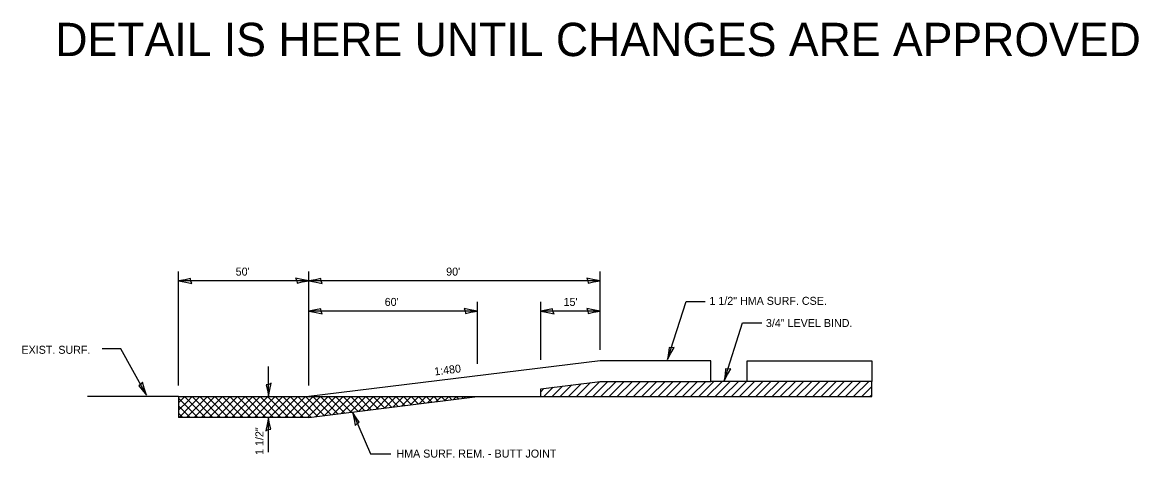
# Model space of a CAD drawing. Extents: x 1875357 to 1890680, y 2257528 to 2269761.
# Drawn here: x 1886419 to 1887256, y 2266821 to 2267148 of the extents above; entities that cross this region are included whole.
import ezdxf

# ---------------------------------------------------------------- set-up
doc = ezdxf.new("R2010")
doc.units = 0
for name, color, linetype in [('Level 1', 7, 'Continuous'), ('Level 22', 7, 'Continuous'), ('Level 27', 7, 'Continuous'), ('Level 40', 7, 'Continuous'), ('Level 63', 7, 'Continuous'), ('ROW_PR_Notes', 7, 'Continuous')]:
    doc.layers.add(name, color=color, linetype=linetype)

msp = doc.modelspace()

# ---------------------------------------------------------------- linework, layer by layer
at = {"layer": 'Level 22'}
for p, q in [((1886535.91, 2266866.98), (1886535.91, 2266851.41)), ((1886535.91, 2266862.4), (1886539.9, 2266866.39)), ((1886550.31, 2266851.41), (1886535.91, 2266865.81)), ((1886535.91, 2266856.75), (1886542.73, 2266863.57)), ((1886536.23, 2266851.41), (1886545.56, 2266860.74)), ((1886539.9, 2266866.39), (1886540.49, 2266866.98)), ((1886555.97, 2266851.41), (1886540.4, 2266866.98)), ((1886542.73, 2266863.57), (1886546.14, 2266866.98)), ((1886545.56, 2266860.74), (1886551.8, 2266866.98)), ((1886561.63, 2266851.41), (1886546.05, 2266866.98)), ((1886548.38, 2266857.91), (1886557.46, 2266866.98)), ((1886551.21, 2266855.08), (1886563.11, 2266866.98)), ((1886567.28, 2266851.41), (1886551.71, 2266866.98)), ((1886554.04, 2266852.25), (1886568.77, 2266866.98)), ((1886572.94, 2266851.41), (1886557.37, 2266866.98)), ((1886558.86, 2266851.41), (1886574.43, 2266866.98)), ((1886578.6, 2266851.41), (1886563.02, 2266866.98)), ((1886564.51, 2266851.41), (1886580.09, 2266866.98)), ((1886584.25, 2266851.41), (1886568.68, 2266866.98)), ((1886570.17, 2266851.41), (1886585.74, 2266866.98)), ((1886589.91, 2266851.41), (1886574.34, 2266866.98)), ((1886575.83, 2266851.41), (1886591.4, 2266866.98)), ((1886595.57, 2266851.41), (1886579.99, 2266866.98)), ((1886581.48, 2266851.41), (1886597.06, 2266866.98)), ((1886601.22, 2266851.41), (1886585.65, 2266866.98)), ((1886587.14, 2266851.41), (1886602.71, 2266866.98)), ((1886606.88, 2266851.41), (1886591.31, 2266866.98)), ((1886592.8, 2266851.41), (1886608.37, 2266866.98)), ((1886612.54, 2266851.41), (1886596.96, 2266866.98)), ((1886598.45, 2266851.41), (1886614.03, 2266866.98)), ((1886618.19, 2266851.41), (1886602.62, 2266866.98)), ((1886604.11, 2266851.41), (1886619.68, 2266866.98)), ((1886623.85, 2266851.41), (1886608.28, 2266866.98)), ((1886609.77, 2266851.41), (1886625.34, 2266866.98)), ((1886629.51, 2266851.41), (1886613.93, 2266866.98)), ((1886615.42, 2266851.41), (1886631, 2266866.98)), ((1886634.99, 2266851.58), (1886619.59, 2266866.98)), ((1886621.08, 2266851.41), (1886636.65, 2266866.98)), ((1886640.03, 2266852.2), (1886625.25, 2266866.98)), ((1886626.74, 2266851.41), (1886642.31, 2266866.98)), ((1886645.06, 2266852.82), (1886630.9, 2266866.98)), ((1886632.39, 2266851.41), (1886647.97, 2266866.98)), ((1886650.1, 2266853.45), (1886636.56, 2266866.98)), ((1886638.68, 2266852.04), (1886653.62, 2266866.98)), ((1886655.13, 2266854.07), (1886642.22, 2266866.98)), ((1886645.13, 2266852.83), (1886659.28, 2266866.98)), ((1886660.17, 2266854.69), (1886647.88, 2266866.98)), ((1886651.58, 2266853.63), (1886664.94, 2266866.98)), ((1886665.21, 2266855.31), (1886653.53, 2266866.98)), ((1886658.04, 2266854.43), (1886670.59, 2266866.98)), ((1886670.24, 2266855.93), (1886659.19, 2266866.98)), ((1886664.49, 2266855.22), (1886676.25, 2266866.98)), ((1886675.28, 2266856.55), (1886664.85, 2266866.98)), ((1886680.31, 2266857.17), (1886670.5, 2266866.98)), ((1886670.94, 2266856.02), (1886681.91, 2266866.98)), ((1886685.35, 2266857.79), (1886676.16, 2266866.98)), ((1886677.4, 2266856.81), (1886687.57, 2266866.98)), ((1886690.38, 2266858.41), (1886681.82, 2266866.98)), ((1886683.85, 2266857.61), (1886693.22, 2266866.98)), ((1886695.42, 2266859.04), (1886687.47, 2266866.98)), ((1886690.3, 2266858.4), (1886698.88, 2266866.98)), ((1886700.46, 2266859.66), (1886693.13, 2266866.98)), ((1886696.75, 2266859.2), (1886704.54, 2266866.98)), ((1886705.49, 2266860.28), (1886698.79, 2266866.98)), ((1886703.21, 2266860), (1886710.19, 2266866.98)), ((1886710.53, 2266860.9), (1886704.44, 2266866.98)), ((1886709.66, 2266860.79), (1886715.85, 2266866.98)), ((1886715.56, 2266861.52), (1886710.1, 2266866.98)), ((1886720.6, 2266862.14), (1886715.76, 2266866.98)), ((1886716.11, 2266861.59), (1886721.51, 2266866.98)), ((1886725.63, 2266862.76), (1886721.41, 2266866.98)), ((1886722.56, 2266862.38), (1886727.16, 2266866.98)), ((1886730.67, 2266863.38), (1886727.07, 2266866.98)), ((1886729.02, 2266863.18), (1886732.82, 2266866.98)), ((1886735.71, 2266864), (1886732.73, 2266866.98)), ((1886735.47, 2266863.98), (1886738.48, 2266866.98)), ((1886740.74, 2266864.63), (1886738.39, 2266866.98)), ((1886741.92, 2266864.77), (1886744.13, 2266866.98)), ((1886745.78, 2266865.25), (1886744.04, 2266866.98)), ((1886748.38, 2266865.57), (1886749.79, 2266866.98)), ((1886750.81, 2266865.87), (1886749.7, 2266866.98)), ((1886754.83, 2266866.36), (1886755.45, 2266866.98)), ((1886755.85, 2266866.49), (1886755.36, 2266866.98)), ((1886544.65, 2266851.41), (1886535.91, 2266860.16)), ((1886539, 2266851.41), (1886535.91, 2266854.5)), ((1886541.88, 2266851.41), (1886548.38, 2266857.91)), ((1886547.54, 2266851.41), (1886551.21, 2266855.08)), ((1886553.2, 2266851.41), (1886554.04, 2266852.25)), ((1886633.59, 2266851.41), (1886535.91, 2266851.41))]:
    msp.add_line(p, q, dxfattribs=at)
at = {"layer": 'Level 27'}
msp.add_line((1886535.91, 2266866.98), (1886467.49, 2266866.98), dxfattribs=at)
at = {"layer": 'Level 40'}
for p, q in [((1886851.77, 2266893.89), (1886633.59, 2266866.98)), ((1886934.83, 2266893.89), (1886851.77, 2266893.89)), ((1886934.83, 2266878.32), (1886934.83, 2266893.89)), ((1886962.01, 2266878.32), (1886962.01, 2266893.89)), ((1886962.01, 2266893.89), (1887055.5, 2266893.89)), ((1887055.5, 2266893.89), (1887055.5, 2266878.32)), ((1886807.29, 2266872.83), (1886851.77, 2266878.32)), ((1886851.77, 2266878.32), (1886934.83, 2266878.32)), ((1887055.5, 2266878.32), (1886962.01, 2266878.32)), ((1886807.29, 2266866.98), (1886807.29, 2266872.83)), ((1886633.59, 2266866.98), (1886759.85, 2266866.98)), ((1886759.85, 2266866.98), (1886807.29, 2266866.98))]:
    msp.add_line(p, q, dxfattribs=at)
at = {"layer": 'Level 63'}
for p, q in [((1886535.91, 2266875.39), (1886535.91, 2266960.77)), ((1886633.59, 2266953.85), (1886535.91, 2266953.85)), ((1886633.59, 2266875.39), (1886633.59, 2266960.77)), ((1886851.77, 2266953.85), (1886633.59, 2266953.85)), ((1886851.77, 2266901.98), (1886851.77, 2266960.77)), ((1886759.85, 2266891.59), (1886759.85, 2266938.03)), ((1886807.29, 2266894.56), (1886807.29, 2266938.03)), ((1886902.38, 2266894.82), (1886916.21, 2266938.34)), ((1886916.21, 2266938.34), (1886930.55, 2266938.34)), ((1886759.85, 2266931.1), (1886633.59, 2266931.1)), ((1886851.82, 2266931.1), (1886807.29, 2266931.1)), ((1886944.75, 2266878.87), (1886958.59, 2266922.39)), ((1886958.59, 2266922.39), (1886972.92, 2266922.39)), ((1886492.51, 2266902.71), (1886478.67, 2266902.71)), ((1886511.78, 2266868.09), (1886492.51, 2266902.71)), ((1886603.25, 2266866.98), (1886603.25, 2266889.69)), ((1886666.26, 2266855.19), (1886679.6, 2266824.03)), ((1886603.25, 2266825.4), (1886603.25, 2266851.41)), ((1886679.6, 2266824.03), (1886694.92, 2266824.03))]:
    msp.add_line(p, q, dxfattribs=at)
at = {"layer": 'ROW_PR_Notes'}
for p, q in [((1886834.14, 2266866.98), (1886844.6, 2266877.44)), ((1886840.25, 2266866.98), (1886851.57, 2266878.29)), ((1886846.36, 2266866.98), (1886857.7, 2266878.32)), ((1886852.47, 2266866.98), (1886863.81, 2266878.32)), ((1886858.58, 2266866.98), (1886869.92, 2266878.32)), ((1886864.69, 2266866.98), (1886876.03, 2266878.32)), ((1886870.8, 2266866.98), (1886882.14, 2266878.32)), ((1886876.91, 2266866.98), (1886888.25, 2266878.32)), ((1886883.02, 2266866.98), (1886894.36, 2266878.32)), ((1886889.13, 2266866.98), (1886900.47, 2266878.32)), ((1886895.24, 2266866.98), (1886906.58, 2266878.32)), ((1886901.35, 2266866.98), (1886912.68, 2266878.32)), ((1886907.46, 2266866.98), (1886918.8, 2266878.32)), ((1886913.57, 2266866.98), (1886924.9, 2266878.32)), ((1886919.68, 2266866.98), (1886931.01, 2266878.32)), ((1886925.78, 2266866.98), (1886937.12, 2266878.32)), ((1886931.9, 2266866.98), (1886943.23, 2266878.32)), ((1886962.01, 2266878.32), (1886934.83, 2266878.32)), ((1886938, 2266866.98), (1886949.34, 2266878.32)), ((1886944.11, 2266866.98), (1886955.45, 2266878.32)), ((1886950.22, 2266866.98), (1886961.56, 2266878.32)), ((1886956.33, 2266866.98), (1886967.67, 2266878.32)), ((1886962.44, 2266866.98), (1886973.78, 2266878.32)), ((1886968.55, 2266866.98), (1886979.89, 2266878.32)), ((1886974.66, 2266866.98), (1886986, 2266878.32)), ((1886980.77, 2266866.98), (1886992.11, 2266878.32)), ((1886986.88, 2266866.98), (1886998.22, 2266878.32)), ((1886992.99, 2266866.98), (1887004.33, 2266878.32)), ((1886999.1, 2266866.98), (1887010.44, 2266878.32)), ((1887005.21, 2266866.98), (1887016.55, 2266878.32)), ((1887011.32, 2266866.98), (1887022.65, 2266878.32)), ((1887017.43, 2266866.98), (1887028.77, 2266878.32)), ((1887023.54, 2266866.98), (1887034.87, 2266878.32)), ((1887029.64, 2266866.98), (1887040.98, 2266878.32)), ((1887035.75, 2266866.98), (1887047.09, 2266878.32)), ((1887041.86, 2266866.98), (1887053.2, 2266878.32)), ((1887055.5, 2266866.98), (1887055.5, 2266878.32)), ((1886807.29, 2266870.68), (1886809.75, 2266873.14)), ((1886809.71, 2266866.98), (1886816.72, 2266874)), ((1886815.82, 2266866.98), (1886823.69, 2266874.86)), ((1886821.93, 2266866.98), (1886830.66, 2266875.72)), ((1886828.03, 2266866.98), (1886837.63, 2266876.58)), ((1887047.97, 2266866.98), (1887055.5, 2266874.5)), ((1886535.91, 2266866.98), (1886633.59, 2266866.98)), ((1886633.59, 2266851.41), (1886759.85, 2266866.98)), ((1886633.59, 2266866.64), (1886633.93, 2266866.98)), ((1886807.29, 2266866.98), (1887055.5, 2266866.98)), ((1887054.08, 2266866.98), (1887055.5, 2266868.4))]:
    msp.add_line(p, q, dxfattribs=at)
for points in [[(1886545.91, 2266951.76), (1886545.09, 2266953.68), (1886544.78, 2266955.52), (1886540.91, 2266954.72), (1886535.91, 2266953.85), (1886541.24, 2266952.88)], [(1886623.59, 2266955.94), (1886624.4, 2266954.02), (1886624.72, 2266952.18), (1886628.59, 2266952.99), (1886633.59, 2266953.85), (1886628.25, 2266954.82)], [(1886643.58, 2266951.76), (1886642.77, 2266953.68), (1886642.46, 2266955.52), (1886638.59, 2266954.72), (1886633.59, 2266953.85), (1886638.92, 2266952.88)], [(1886841.77, 2266955.94), (1886842.58, 2266954.02), (1886842.9, 2266952.18), (1886846.77, 2266952.99), (1886851.77, 2266953.85), (1886846.43, 2266954.82)], [(1886643.58, 2266929.01), (1886642.77, 2266930.93), (1886642.46, 2266932.77), (1886638.59, 2266931.97), (1886633.59, 2266931.1), (1886638.92, 2266930.13)], [(1886749.85, 2266933.19), (1886750.67, 2266931.27), (1886750.98, 2266929.43), (1886754.85, 2266930.24), (1886759.85, 2266931.1), (1886754.52, 2266932.07)], [(1886817.29, 2266929.01), (1886816.48, 2266930.93), (1886816.16, 2266932.77), (1886812.29, 2266931.97), (1886807.29, 2266931.1), (1886812.63, 2266930.13)], [(1886841.82, 2266933.19), (1886842.64, 2266931.27), (1886842.95, 2266929.43), (1886846.82, 2266930.24), (1886851.82, 2266931.1), (1886846.49, 2266932.07)], [(1886907.4, 2266903.71), (1886905.32, 2266903.52), (1886903.47, 2266903.78), (1886903.07, 2266899.85), (1886902.38, 2266894.82), (1886904.92, 2266899.61)], [(1886949.78, 2266887.76), (1886947.7, 2266887.57), (1886945.85, 2266887.83), (1886945.44, 2266883.9), (1886944.75, 2266878.87), (1886947.29, 2266883.66)], [(1886508.75, 2266877.84), (1886507.46, 2266876.2), (1886506.01, 2266875.03), (1886508.59, 2266872.04), (1886511.78, 2266868.09), (1886510.03, 2266873.22)], [(1886605.34, 2266876.98), (1886603.42, 2266876.17), (1886601.58, 2266875.85), (1886602.38, 2266871.98), (1886603.25, 2266866.98), (1886604.22, 2266872.32)], [(1886668.27, 2266845.17), (1886669.72, 2266846.68), (1886671.29, 2266847.69), (1886669.02, 2266850.93), (1886666.26, 2266855.19), (1886667.46, 2266849.9)], [(1886601.16, 2266841.41), (1886603.08, 2266842.23), (1886604.92, 2266842.54), (1886604.11, 2266846.41), (1886603.25, 2266851.41), (1886602.28, 2266846.08)]]:
    msp.add_lwpolyline(points, close=True, dxfattribs=at)

# ---------------------------------------------------------------- texts
at = {"layer": 'Level 1'}
msp.add_text('DETAIL IS HERE UNTIL CHANGES ARE APPROVED', height=25, dxfattribs=at).set_placement((1886443.44, 2267122.47))
at = {"layer": 'Level 63'}
for s, p in [("50'", (1886578.65, 2266957.77)), ("90'", (1886736.44, 2266957.77)), ("60'", (1886690.34, 2266935.03)), ("15'", (1886824.42, 2266935.03)), ('1 1/2" HMA SURF. CSE.', (1886933.76, 2266935.84)), ('3/4" LEVEL BIND.', (1886976.11, 2266919.2)), ('EXIST. SURF.', (1886418.07, 2266899.1)), ('HMA SURF. REM. - BUTT JOINT', (1886699.14, 2266821.22))]:
    msp.add_text(s, height=6, dxfattribs=at).set_placement(p)
for s, rotation, p in [('1:480', 7.03139, (1886727.88, 2266882.8)), ('1 1/2"', 90, (1886599.41, 2266823.22))]:
    msp.add_text(s, height=6, rotation=rotation, dxfattribs=at).set_placement(p)

doc.saveas('drawing.dxf')
